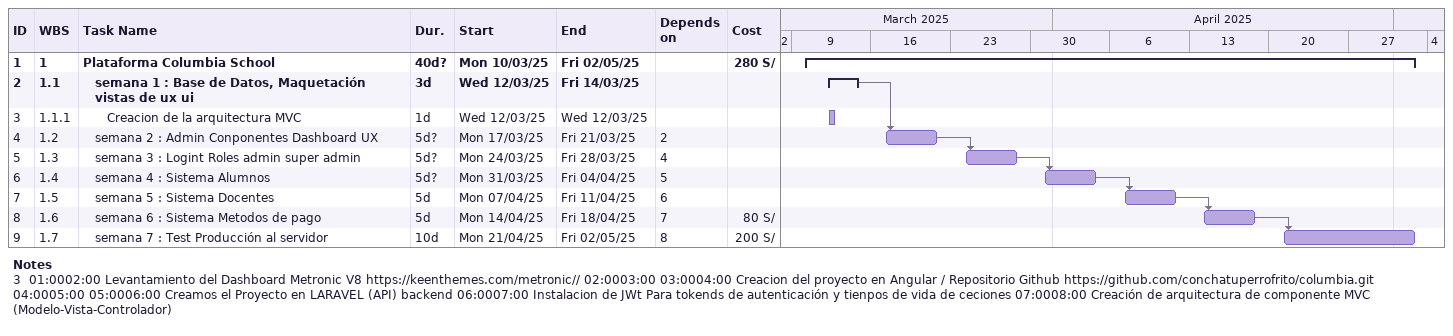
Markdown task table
| ID | WBS | Task | Duration | Start | Finish | Predecessors | Cost (S/) |
|---|---|---|---|---|---|---|---|
| 1 | 1 | **Plataforma Columbia School** | 40d? | 2025-03-10 | 2025-05-02 |  | 280 |
| 2 | 1.1 | **semana 1 : Base de Datos, Maquetación vistas de ux ui** | 3d | 2025-03-12 | 2025-03-14 |  |  |
| 3 | 1.1.1 | Creacion de la arquitectura MVC | 1d | 2025-03-12 | 2025-03-12 |  |  |
| 4 | 1.2 | semana 2 : Admin Conponentes Dashboard UX | 5d? | 2025-03-17 | 2025-03-21 | 2 |  |
| 5 | 1.3 | semana 3 : Logint Roles admin super admin | 5d? | 2025-03-24 | 2025-03-28 | 4 |  |
| 6 | 1.4 | semana 4 : Sistema Alumnos | 5d? | 2025-03-31 | 2025-04-04 | 5 |  |
| 7 | 1.5 | semana 5 : Sistema Docentes | 5d | 2025-04-07 | 2025-04-11 | 6 |  |
| 8 | 1.6 | semana 6 : Sistema Metodos de pago | 5d | 2025-04-14 | 2025-04-18 | 7 | 80 |
| 9 | 1.7 | semana 7 : Test Producción al servidor | 10d | 2025-04-21 | 2025-05-02 | 8 | 200 |

Notes
- 3: 01:0002:00 Levantamiento del Dashboard Metronic V8 https://keenthemes.com/metronic// 02:0003:00 03:0004:00 Creacion del proyecto en Angular / Repositorio Github https://github.com/conchatuperrofrito/columbia.git 04:0005:00 05:0006:00 Creamos el Proyecto en LARAVEL (API) backend 06:0007:00 Instalacion de JWt Para tokends de autenticación y tienpos de vida de ceciones 07:0008:00 Creación de arquitectura de componente MVC (Modelo-Vista-Controlador)
